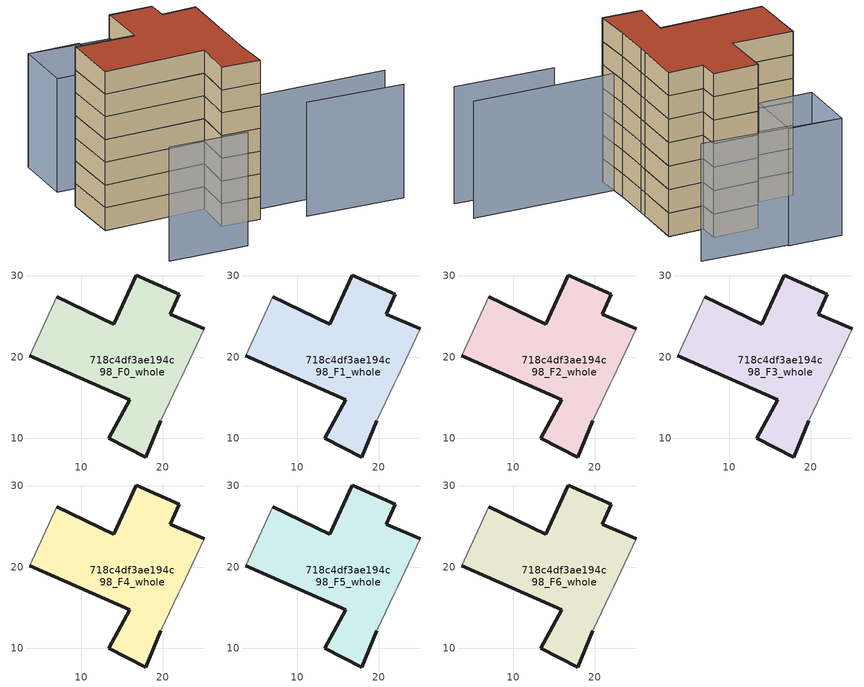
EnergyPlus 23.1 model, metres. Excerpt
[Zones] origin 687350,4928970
718c4df3ae194c98_F0_whole
 floor ground (EU_floor_Construction): 19.75,12.18 21.9,16.72 22.32,17.61 25.09,23.47 20.95,25.27 22.01,27.73 16.75,30.11 13.99,24.04 6.95,27.45 3.65,20.16 15.91,14.77 13.36,9.98 17.9,7.7 z0
 wall outside (EU_wall_Construction): 19.75,12.18 17.9,7.7 13.36,9.98 15.91,14.77 3.65,20.16 / 6.95,27.45 13.99,24.04 16.75,30.11 22.01,27.73 20.95,25.27 25.09,23.47 z0:3
 wall adiabatic (EU_wall_Construction): 3.65,20.16 6.95,27.45 / 25.09,23.47 22.32,17.61 21.9,16.72 19.75,12.18 z0:3
718c4df3ae194c98_F1_whole
 floor to 718c4df3ae194c98_F0_whole (EU_floor_Construction): 19.75,12.18 21.9,16.72 22.32,17.61 25.09,23.47 20.95,25.27 22.01,27.73 16.75,30.11 13.99,24.04 6.95,27.45 3.65,20.16 15.91,14.77 13.36,9.98 17.9,7.7 z3
 wall outside (EU_wall_Construction): 19.75,12.18 17.9,7.7 13.36,9.98 15.91,14.77 3.65,20.16 / 6.95,27.45 13.99,24.04 16.75,30.11 22.01,27.73 20.95,25.27 25.09,23.47 z3:6
 wall adiabatic (EU_wall_Construction): 3.65,20.16 6.95,27.45 / 25.09,23.47 22.32,17.61 21.9,16.72 19.75,12.18 z3:6
718c4df3ae194c98_F2_whole
 floor to 718c4df3ae194c98_F1_whole (EU_floor_Construction): 19.75,12.18 21.9,16.72 22.32,17.61 25.09,23.47 20.95,25.27 22.01,27.73 16.75,30.11 13.99,24.04 6.95,27.45 3.65,20.16 15.91,14.77 13.36,9.98 17.9,7.7 z6
 wall outside (EU_wall_Construction): 19.75,12.18 17.9,7.7 13.36,9.98 15.91,14.77 3.65,20.16 / 6.95,27.45 13.99,24.04 16.75,30.11 22.01,27.73 20.95,25.27 25.09,23.47 z6:9
 wall adiabatic (EU_wall_Construction): 3.65,20.16 6.95,27.45 / 25.09,23.47 22.32,17.61 21.9,16.72 19.75,12.18 z6:9
718c4df3ae194c98_F3_whole
 floor to 718c4df3ae194c98_F2_whole (EU_floor_Construction): 19.75,12.18 21.9,16.72 22.32,17.61 25.09,23.47 20.95,25.27 22.01,27.73 16.75,30.11 13.99,24.04 6.95,27.45 3.65,20.16 15.91,14.77 13.36,9.98 17.9,7.7 z9
 wall outside (EU_wall_Construction): 19.75,12.18 17.9,7.7 13.36,9.98 15.91,14.77 3.65,20.16 / 6.95,27.45 13.99,24.04 16.75,30.11 22.01,27.73 20.95,25.27 25.09,23.47 z9:12
 wall adiabatic (EU_wall_Construction): 3.65,20.16 6.95,27.45 / 25.09,23.47 22.32,17.61 21.9,16.72 19.75,12.18 z9:12
718c4df3ae194c98_F4_whole
 floor to 718c4df3ae194c98_F3_whole (EU_floor_Construction): 19.75,12.18 21.9,16.72 22.32,17.61 25.09,23.47 20.95,25.27 22.01,27.73 16.75,30.11 13.99,24.04 6.95,27.45 3.65,20.16 15.91,14.77 13.36,9.98 17.9,7.7 z12
 wall outside (EU_wall_Construction): 19.75,12.18 17.9,7.7 13.36,9.98 15.91,14.77 3.65,20.16 / 6.95,27.45 13.99,24.04 16.75,30.11 22.01,27.73 20.95,25.27 25.09,23.47 z12:15
 wall adiabatic (EU_wall_Construction): 3.65,20.16 6.95,27.45 / 25.09,23.47 22.32,17.61 21.9,16.72 19.75,12.18 z12:15
718c4df3ae194c98_F5_whole
 floor to 718c4df3ae194c98_F4_whole (EU_floor_Construction): 19.75,12.18 21.9,16.72 22.32,17.61 25.09,23.47 20.95,25.27 22.01,27.73 16.75,30.11 13.99,24.04 6.95,27.45 3.65,20.16 15.91,14.77 13.36,9.98 17.9,7.7 z15
 wall outside (EU_wall_Construction): 19.75,12.18 17.9,7.7 13.36,9.98 15.91,14.77 3.65,20.16 / 6.95,27.45 13.99,24.04 16.75,30.11 22.01,27.73 20.95,25.27 25.09,23.47 z15:18
 wall adiabatic (EU_wall_Construction): 3.65,20.16 6.95,27.45 / 25.09,23.47 22.32,17.61 21.9,16.72 19.75,12.18 z15:18
718c4df3ae194c98_F6_whole
 floor to 718c4df3ae194c98_F5_whole (EU_floor_Construction): 19.75,12.18 21.9,16.72 22.32,17.61 25.09,23.47 20.95,25.27 22.01,27.73 16.75,30.11 13.99,24.04 6.95,27.45 3.65,20.16 15.91,14.77 13.36,9.98 17.9,7.7 z18
 wall outside (EU_wall_Construction): 19.75,12.18 17.9,7.7 13.36,9.98 15.91,14.77 3.65,20.16 / 6.95,27.45 13.99,24.04 16.75,30.11 22.01,27.73 20.95,25.27 25.09,23.47 z18:21
 wall adiabatic (EU_wall_Construction): 3.65,20.16 6.95,27.45 / 25.09,23.47 22.32,17.61 21.9,16.72 19.75,12.18 z18:21
 roof outside (EU_roof_Construction): 22.01,27.73 20.95,25.27 25.09,23.47 22.32,17.61 21.9,16.72 19.75,12.18 17.9,7.7 13.36,9.98 15.91,14.77 3.65,20.16 6.95,27.45 13.99,24.04 16.75,30.11 z21
shading: 22.16,3.95 33.63,-1.79 / 1.6,8.66 10.95,4.04 / 35.36,2.53 18.88,10.33 / 28.1,30.73 12.15,38.91 / 12.15,38.91 18.35,36 / 18.35,36 14.94,28.74 / 14.94,28.74 8.74,31.65 / 8.74,31.65 12.15,38.91 z0:15
[Building]
EU S2 Campaign: North Axis=0; Terrain=City; Solar Distribution=FullExterior
[Site:Location]
Bologna: Latitude=44.5; Longitude=11.25; Time Zone=1; Elevation=37
[SizingPeriod:WeatherFileDays]
AnnualSizingPeriod: Begin Month=1; Begin Day of Month=1; End Month=12; End Day of Month=31; Day of Week for Start Day=Monday; Use Weather File Daylight Saving Period=No; Use Weather File Rain and Snow Indicators=No
[MATERIAL]
EU_InternalMass_Material: Roughness=MediumRough; Thickness=0.1; Conductivity=1; Density=1800; Specific Heat=900; Thermal Absorptance=0.9; Solar Absorptance=0.7; Visible Absorptance=0.7
[MATERIAL:NOMASS] Roughness=MediumRough; Thermal Absorptance=0.9; Solar Absorptance=0.7; Visible Absorptance=0.7
Name | Thermal Resistance
EU_wall_NoMass | 0.905828
EU_roof_NoMass | 0.37593
EU_floor_NoMass | 0.67114
[CONSTRUCTION]
EU_wall_Construction: EU_wall_NoMass
EU_roof_Construction: EU_roof_NoMass
EU_floor_Construction: EU_floor_NoMass
EU_InternalMass_Construction: EU_InternalMass_Material
[ZONE] Type=1; Multiplier=1; Ceiling Height=autocalculate; Floor Area=autocalculate; Part of Total Floor Area=Yes
Name | Volume
718c4df3ae194c98_F0_whole | 669.544
718c4df3ae194c98_F1_whole; 718c4df3ae194c98_F2_whole; 718c4df3ae194c98_F3_whole; 718c4df3ae194c98_F4_whole; 718c4df3ae194c98_F5_whole; 718c4df3ae194c98_F6_whole | 669.542
[INTERNALMASS] Construction=EU_InternalMass_Construction; Surface Area=223.181
Name | Zone or ZoneList
718c4df3ae194c98_F0_whole_EU_InternalMass | 718c4df3ae194c98_F0_whole
718c4df3ae194c98_F1_whole_EU_InternalMass | 718c4df3ae194c98_F1_whole
718c4df3ae194c98_F2_whole_EU_InternalMass | 718c4df3ae194c98_F2_whole
718c4df3ae194c98_F3_whole_EU_InternalMass | 718c4df3ae194c98_F3_whole
718c4df3ae194c98_F4_whole_EU_InternalMass | 718c4df3ae194c98_F4_whole
718c4df3ae194c98_F5_whole_EU_InternalMass | 718c4df3ae194c98_F5_whole
718c4df3ae194c98_F6_whole_EU_InternalMass | 718c4df3ae194c98_F6_whole
[OTHEREQUIPMENT] Fuel Type=Electricity; Design Level Calculation Method=Watts/Area; Power per Zone Floor Area=1; Fraction Latent=0; Fraction Radiant=0; Fraction Lost=0; Carbon Dioxide Generation Rate=0; EndUse Subcategory=EU_Step8_InternalGains
Name | Zone or ZoneList or Space or SpaceList | Schedule
EU_Step8_InternalGain_718c4df3ae194c98_F0_whole_f000 | 718c4df3ae194c98_F0_whole | EU_Step8_GainSchedule_718c4df3ae194c98_F0_whole_f000
EU_Step8_InternalGain_718c4df3ae194c98_F1_whole_f000 | 718c4df3ae194c98_F1_whole | EU_Step8_GainSchedule_718c4df3ae194c98_F1_whole_f000
EU_Step8_InternalGain_718c4df3ae194c98_F2_whole_f000 | 718c4df3ae194c98_F2_whole | EU_Step8_GainSchedule_718c4df3ae194c98_F2_whole_f000
EU_Step8_InternalGain_718c4df3ae194c98_F3_whole_f000 | 718c4df3ae194c98_F3_whole | EU_Step8_GainSchedule_718c4df3ae194c98_F3_whole_f000
EU_Step8_InternalGain_718c4df3ae194c98_F4_whole_f000 | 718c4df3ae194c98_F4_whole | EU_Step8_GainSchedule_718c4df3ae194c98_F4_whole_f000
EU_Step8_InternalGain_718c4df3ae194c98_F5_whole_f000 | 718c4df3ae194c98_F5_whole | EU_Step8_GainSchedule_718c4df3ae194c98_F5_whole_f000
EU_Step8_InternalGain_718c4df3ae194c98_F6_whole_f000 | 718c4df3ae194c98_F6_whole | EU_Step8_GainSchedule_718c4df3ae194c98_F6_whole_f000
[ZONEVENTILATION:DESIGNFLOWRATE] Schedule=EU_AlwaysOn; Design Flow Rate Calculation Method=AirChanges/Hour; Air Changes per Hour=0.73129; Ventilation Type=Natural; Fan Pressure Rise=0; Fan Total Efficiency=1; Constant Term Coefficient=1; Temperature Term Coefficient=0; Velocity Term Coefficient=0; Velocity Squared Term Coefficient=0; Minimum Indoor Temperature=-100; Maximum Indoor Temperature=100; Delta Temperature=-100; Minimum Outdoor Temperature=-100; Maximum Outdoor Temperature=100; Maximum Wind Speed=40
Name | Zone or ZoneList or Space or SpaceList
EU_ConstantAir_718c4df3ae194c98_F0_whole | 718c4df3ae194c98_F0_whole
EU_ConstantAir_718c4df3ae194c98_F1_whole | 718c4df3ae194c98_F1_whole
EU_ConstantAir_718c4df3ae194c98_F2_whole | 718c4df3ae194c98_F2_whole
EU_ConstantAir_718c4df3ae194c98_F3_whole | 718c4df3ae194c98_F3_whole
EU_ConstantAir_718c4df3ae194c98_F4_whole | 718c4df3ae194c98_F4_whole
EU_ConstantAir_718c4df3ae194c98_F5_whole | 718c4df3ae194c98_F5_whole
EU_ConstantAir_718c4df3ae194c98_F6_whole | 718c4df3ae194c98_F6_whole
[HVACTEMPLATE:THERMOSTAT] Constant Heating Setpoint=20; Constant Cooling Setpoint=50
EU_HeatOnly_718c4df3ae194c98_F0_whole; EU_HeatOnly_718c4df3ae194c98_F1_whole; EU_HeatOnly_718c4df3ae194c98_F2_whole; EU_HeatOnly_718c4df3ae194c98_F3_whole; EU_HeatOnly_718c4df3ae194c98_F4_whole; EU_HeatOnly_718c4df3ae194c98_F5_whole; EU_HeatOnly_718c4df3ae194c98_F6_whole
[HVACTEMPLATE:ZONE:IDEALLOADSAIRSYSTEM] System Availability Schedule=EU_AlwaysOn; Maximum Heating Supply Air Temperature=50; Minimum Cooling Supply Air Temperature=13; Maximum Heating Supply Air Humidity Ratio=0.0156; Minimum Cooling Supply Air Humidity Ratio=0.0077; Heating Limit=NoLimit; Cooling Limit=NoLimit; Heating Availability Schedule=EU_AlwaysOn; Cooling Availability Schedule=EU_CoolingOff; Dehumidification Control Type=ConstantSensibleHeatRatio; Cooling Sensible Heat Ratio=0.7; Dehumidification Setpoint=60; Humidification Control Type=None; Humidification Setpoint=30; Outdoor Air Method=None; Outdoor Air Flow Rate per Person=0.00944; Outdoor Air Flow Rate per Zone Floor Area=0; Outdoor Air Flow Rate per Zone=0; Demand Controlled Ventilation Type=None; Outdoor Air Economizer Type=NoEconomizer; Heat Recovery Type=None; Sensible Heat Recovery Effectiveness=0.7; Latent Heat Recovery Effectiveness=0.65
Name | Template Thermostat
718c4df3ae194c98_F0_whole | EU_HeatOnly_718c4df3ae194c98_F0_whole
718c4df3ae194c98_F1_whole | EU_HeatOnly_718c4df3ae194c98_F1_whole
718c4df3ae194c98_F2_whole | EU_HeatOnly_718c4df3ae194c98_F2_whole
718c4df3ae194c98_F3_whole | EU_HeatOnly_718c4df3ae194c98_F3_whole
718c4df3ae194c98_F4_whole | EU_HeatOnly_718c4df3ae194c98_F4_whole
718c4df3ae194c98_F5_whole | EU_HeatOnly_718c4df3ae194c98_F5_whole
718c4df3ae194c98_F6_whole | EU_HeatOnly_718c4df3ae194c98_F6_whole
[SIZING:ZONE] Zone Cooling Design Supply Air Temperature Input Method=SupplyAirTemperature; Zone Cooling Design Supply Air Temperature=13; Zone Heating Design Supply Air Temperature Input Method=SupplyAirTemperature; Zone Heating Design Supply Air Temperature=50; Zone Cooling Design Supply Air Humidity Ratio=0.008; Zone Heating Design Supply Air Humidity Ratio=0.008; Cooling Design Air Flow Method=DesignDay; Cooling Design Air Flow Rate=0; Cooling Minimum Air Flow per Zone Floor Area=0.000762; Cooling Minimum Air Flow=0; Cooling Minimum Air Flow Fraction=0.2; Heating Design Air Flow Method=DesignDay; Heating Design Air Flow Rate=0; Heating Maximum Air Flow per Zone Floor Area=0.002032; Heating Maximum Air Flow=0.141576; Heating Maximum Air Flow Fraction=0.3; Account for Dedicated Outdoor Air System=No; Dedicated Outdoor Air System Control Strategy=NeutralSupplyAir; Dedicated Outdoor Air Low Setpoint Temperature for Design=autosize; Dedicated Outdoor Air High Setpoint Temperature for Design=autosize; Zone Load Sizing Method=Sensible Load Only No Latent Load; Zone Latent Cooling Design Supply Air Humidity Ratio Input Method=HumidityRatioDifference; Zone Cooling Design Supply Air Humidity Ratio Difference=0.005; Zone Latent Heating Design Supply Air Humidity Ratio Input Method=HumidityRatioDifference; Zone Humidification Design Supply Air Humidity Ratio Difference=0.005
718c4df3ae194c98_F0_whole; 718c4df3ae194c98_F1_whole; 718c4df3ae194c98_F2_whole; 718c4df3ae194c98_F3_whole; 718c4df3ae194c98_F4_whole; 718c4df3ae194c98_F5_whole; 718c4df3ae194c98_F6_whole
[SCHEDULE:CONSTANT]
Name | Hourly Value
EU_AlwaysOn | 1
EU_CoolingOff | 0
[SCHEDULE:FILE] Column Number=1; Rows to Skip at Top=0; Number of Hours of Data=8760; Column Separator=Comma; Interpolate to Timestep=No; Minutes per Item=60; Adjust Schedule for Daylight Savings=Yes
Name | File
EU_Step8_GainSchedule_718c4df3ae194c98_F0_whole_f000 | ../../schedules/718c4df3ae194c98/718c4df3ae194c98_F0_whole_f000_gain.csv
EU_Step8_GainSchedule_718c4df3ae194c98_F1_whole_f000 | ../../schedules/718c4df3ae194c98/718c4df3ae194c98_F1_whole_f000_gain.csv
EU_Step8_GainSchedule_718c4df3ae194c98_F2_whole_f000 | ../../schedules/718c4df3ae194c98/718c4df3ae194c98_F2_whole_f000_gain.csv
EU_Step8_GainSchedule_718c4df3ae194c98_F3_whole_f000 | ../../schedules/718c4df3ae194c98/718c4df3ae194c98_F3_whole_f000_gain.csv
EU_Step8_GainSchedule_718c4df3ae194c98_F4_whole_f000 | ../../schedules/718c4df3ae194c98/718c4df3ae194c98_F4_whole_f000_gain.csv
EU_Step8_GainSchedule_718c4df3ae194c98_F5_whole_f000 | ../../schedules/718c4df3ae194c98/718c4df3ae194c98_F5_whole_f000_gain.csv
EU_Step8_GainSchedule_718c4df3ae194c98_F6_whole_f000 | ../../schedules/718c4df3ae194c98/718c4df3ae194c98_F6_whole_f000_gain.csv
